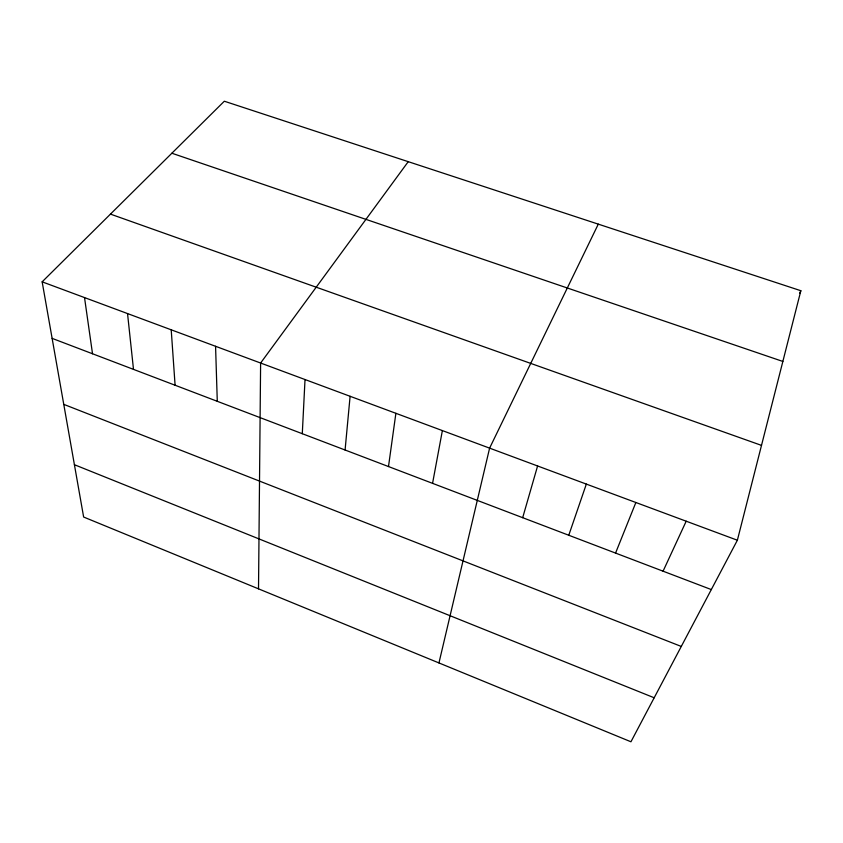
<?xml version="1.0" encoding="UTF-8"?>
<svg xmlns="http://www.w3.org/2000/svg" width="843" height="843" viewBox="0 0 843 843"><rect width="100%" height="100%" fill="white"/><g stroke="black" fill="none" stroke-linecap="round" stroke-linejoin="round"><path stroke-width="1.26" d="M258.516 588.846L260.613 363.038L408.233 161.677M302.289 433.702L305.018 379.54M345.082 450.004L350.098 396.294M388.497 466.548L395.883 413.302M432.564 483.345L442.375 430.583M438.95 662.946L489.604 448.139L598.288 224.143M737.372 540.226L800.85 290.719L224.322 101.223L42.15 281.836L83.636 517.033L630.943 741.777L737.372 540.226L42.15 281.836M522.681 517.686L537.592 465.968M568.772 535.252L586.338 484.093M615.559 553.082L635.864 502.502M663.072 571.185L686.202 521.206M799.733 293.09L800.85 290.719M171.867 153.226L782.852 361.447M110.454 214.111L761.503 445.378M52.118 338.37L711.313 589.573M63.762 404.355L681.281 646.444M74.405 464.704L654.179 697.772M84.521 297.59L92.519 353.765M127.535 313.575L133.5 369.382M171.213 329.813L175.091 385.23M215.566 346.294L217.283 401.31"/></g></svg>
